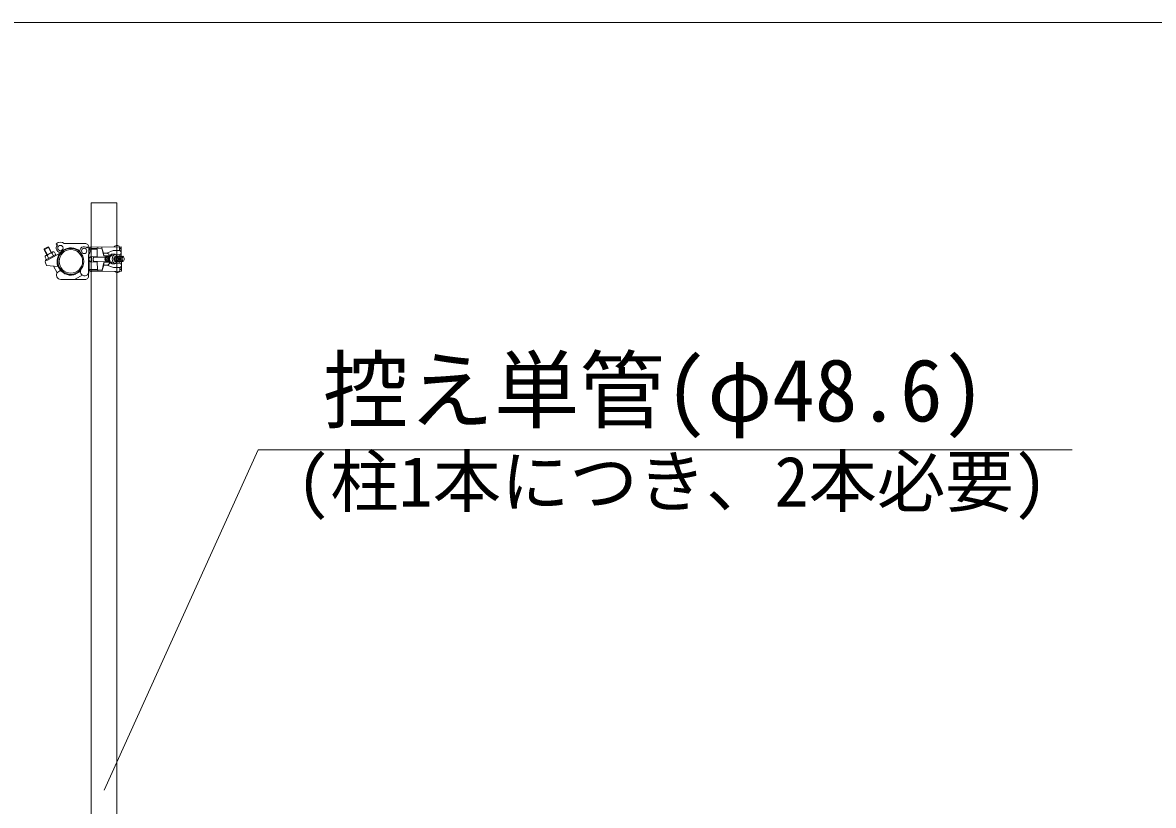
# Model space of a CAD drawing. Units: millimetres, scale not verified. Extents: x -9305 to 9305, y -6415 to 6415.
# Drawn here: x -7389 to -5272, y 4950 to 6415 of the extents above; entities that cross this region are included whole.
import ezdxf
from ezdxf.enums import TextEntityAlignment as Align

# ---------------------------------------------------------------- set-up
doc = ezdxf.new("R2010")
doc.units = ezdxf.units.MM
doc.header["$LTSCALE"] = 40
for name, color, linetype, lineweight in [('0-5_CLG-81', 7, 'Continuous', 9), ('0-9_TEXT', 7, 'Continuous', 9), ('0-C_図面枠', 7, 'Continuous', 9)]:
    doc.layers.add(name, color=color, linetype=linetype, lineweight=lineweight)
doc.styles.add('ＭＳ ゴシック', font='')
doc.styles.get('ＭＳ ゴシック').set_extended_font_data('MS Gothic')

msp = doc.modelspace()

# ---------------------------------------------------------------- linework, layer by layer
at = {"layer": '0-5_CLG-81'}
for p, q in [((-7340.11, 5994.46), (-7348.92, 5989.74)), ((-7341.7, 5995.31), (-7348.75, 5991.54)), ((-7341.7, 5995.31), (-7335.84, 5984.36)), ((-7341.7, 5995.31), (-7340.11, 5994.46)), ((-7340.11, 5994.46), (-7334.96, 5984.83)), ((-7326.24, 6000.88), (-7324.11, 5998.77)), ((-7311.24, 6001.44), (-7272.16, 6001.54)), ((-7266.22, 5995.48), (-7268.33, 5993.35)), ((-7265.14, 5994.55), (-7265.04, 5949.25)), ((-7260.8, 5992.46), (-7240.64, 5992.7)), ((-7260.37, 5994.96), (-7204.67, 5995.64)), ((-7251.7, 5993.05), (-7249.87, 5991.34)), ((-7248.67, 5995.1), (-7248.64, 5992.6)), ((-7240.67, 5995.2), (-7240.64, 5992.7)), ((-7240.64, 5992.7), (-7237.52, 5983.24)), ((-7240.64, 5992.7), (-7237.46, 5978.24)), ((-7207.68, 5995.6), (-7207.59, 5988.6)), ((-7204.67, 5995.64), (-7204.45, 5977.64)), ((-7348.75, 5991.54), (-7348.92, 5989.74)), ((-7348.92, 5989.74), (-7343.77, 5980.11)), ((-7348.75, 5991.54), (-7342.89, 5980.58)), ((-7347.24, 5975.99), (-7343.94, 5969.82)), ((-7332.75, 5986), (-7345.98, 5978.93)), ((-7327.24, 5981.01), (-7344.81, 5971.62)), ((-7319.87, 5982.68), (-7343.94, 5969.82)), ((-7342.83, 5978.35), (-7340.47, 5973.94)), ((-7334, 5983.05), (-7331.65, 5978.65)), ((-7329.6, 5985.42), (-7326.3, 5979.25)), ((-7265.66, 5980.48), (-7265.56, 5941.4)), ((-7265.31, 5989.9), (-7264.87, 5953.9)), ((-7265.22, 5990.9), (-7249.62, 5991.09)), ((-7261.15, 5976.85), (-7261.03, 5967.05)), ((-7260.15, 5976.96), (-7249.45, 5977.09)), ((-7260.15, 5976.96), (-7260.03, 5966.96)), ((-7255.94, 5976.01), (-7234.24, 5976.28)), ((-7251.95, 5977.06), (-7251.94, 5976.06)), ((-7249.62, 5991.09), (-7249.45, 5977.09)), ((-7237.52, 5983.24), (-7231.52, 5983.31)), ((-7237.52, 5983.24), (-7237.46, 5978.24)), ((-7237.46, 5978.24), (-7225.6, 5978.38)), ((-7234.24, 5976.28), (-7226.66, 5976.37)), ((-7233.45, 5977.28), (-7226.2, 5977.37)), ((-7231.52, 5983.31), (-7219.58, 5988.46)), ((-7224.6, 5978.39), (-7219.6, 5978.45)), ((-7222.5, 5981.42), (-7216.5, 5981.49)), ((-7219.58, 5988.46), (-7208.59, 5988.59)), ((-7216.79, 5976.49), (-7202.49, 5976.66)), ((-7215.45, 5977.5), (-7201.45, 5977.67)), ((-7215.14, 5980.51), (-7208.49, 5980.59)), ((-7207.64, 5992.6), (-7204.64, 5992.64)), ((-7207.63, 5991.6), (-7204.62, 5991.64)), ((-7207.5, 5980.6), (-7207.46, 5977.6)), ((-7346.93, 5967.5), (-7344.36, 5960.51)), ((-7344.36, 5960.51), (-7323.08, 5958.56)), ((-7331.53, 5959.34), (-7324.66, 5946.5)), ((-7321.5, 5959.16), (-7323.08, 5958.56)), ((-7322.22, 5958.89), (-7317.61, 5950.27)), ((-7264.5, 5952.91), (-7249.16, 5953.09)), ((-7260.76, 5951.45), (-7240.14, 5951.7)), ((-7260.03, 5966.96), (-7249.33, 5967.09)), ((-7255.84, 5968.01), (-7226.56, 5968.37)), ((-7251.84, 5968.06), (-7251.83, 5967.06)), ((-7249.33, 5967.09), (-7249.16, 5953.09)), ((-7248.14, 5951.6), (-7248.11, 5949.1)), ((-7240.14, 5951.7), (-7237.32, 5966.24)), ((-7240.14, 5951.7), (-7237.26, 5961.24)), ((-7240.14, 5951.7), (-7240.11, 5949.2)), ((-7237.32, 5966.24), (-7225.46, 5966.38)), ((-7237.32, 5966.24), (-7237.26, 5961.24)), ((-7237.26, 5961.24), (-7231.26, 5961.31)), ((-7233.33, 5967.28), (-7226.08, 5967.37)), ((-7231.26, 5961.31), (-7219.2, 5956.46)), ((-7224.46, 5966.39), (-7219.46, 5966.46)), ((-7222.28, 5963.42), (-7216.28, 5963.49)), ((-7219.2, 5956.46), (-7208.2, 5956.59)), ((-7216.69, 5968.49), (-7202.4, 5968.66)), ((-7215.33, 5967.5), (-7201.33, 5967.67)), ((-7214.94, 5964.51), (-7208.3, 5964.59)), ((-7207.34, 5967.6), (-7207.3, 5964.48)), ((-7207.2, 5956.73), (-7207.12, 5949.6)), ((-7207.16, 5953.6), (-7204.16, 5953.64)), ((-7207.15, 5952.6), (-7204.15, 5952.64)), ((-7204.33, 5967.64), (-7204.12, 5949.64)), ((-7272.55, 5934.38), (-7317.85, 5934.28)), ((-7290.1, 5935.57), (-7277.26, 5942.44)), ((-7289.65, 5944.88), (-7281.03, 5949.49)), ((-7259.81, 5948.96), (-7204.12, 5949.64))]:
    msp.add_line(p, q, dxfattribs=at)
msp.add_lwpolyline([(-7212.53, 3877.79), (-7212.53, 6077.79), (-7261.13, 6077.79), (-7261.13, 3877.79)], close=True, dxfattribs=at)
for centre, radius in [((-7318.44, 5993.12), 5), ((-7273.98, 5987.68), 5), ((-7298.93, 5968.17), 24.3), ((-7298.93, 5968.17), 24.3), ((-7298.93, 5968.17), 22), ((-7298.93, 5968.17), 22)]:
    msp.add_circle(centre, radius, dxfattribs=at)
for centre, radius, start, end in [((-7318.44, 5993.12), 8, 135.138, 288.212), ((-7318.44, 5993.12), 11, 49.124, 135.138), ((-7298.93, 5967.62), 25.8, 48.851, 200.554), ((-7273.98, 5987.68), 8, 45.138, 198.212), ((-7272.14, 5994.54), 7, 0.138, 90.138), ((-7273.98, 5987.68), 11, 319.124, 45.138), ((-7260.31, 5989.96), 5, 90.694, 180.694), ((-7212.62, 5991.79), 6.25, 37.564, 143.824), ((-7344.77, 5976.67), 2.56, 40.819, 195.457), ((-7341.93, 5967.52), 5, 126.034, 180.138), ((-7335.96, 5976.09), 7.23, 74.343, 161.792), ((-7331.54, 5983.74), 2.56, 40.817, 195.459), ((-7298.38, 5968.17), 25.8, 138.851, 290.554), ((-7260.09, 5971.96), 5, 90.694, 270.694), ((-7260.81, 5990.46), 2, 90.694, 163.295), ((-7251.31, 5972.07), 6.08, 139.582, 221.806), ((-7228.14, 5972.35), 7.25, 137.091, 224.297), ((-7227.64, 5972.36), 6.25, 127.564, 233.824), ((-7225.64, 5972.38), 6.25, 127.564, 233.824), ((-7231.46, 5978.31), 5, 0.694, 90.694), ((-7223.64, 5972.4), 6.25, 127.564, 233.824), ((-7221.64, 5972.43), 6.25, 145.882, 215.506), ((-7216.79, 5972.49), 10.6, 122.585, 238.803), ((-7215.79, 5972.5), 10.6, 122.585, 238.803), ((-7210.79, 5972.56), 10.6, 122.585, 238.803), ((-7212.72, 5972.54), 5.67, 118.767, 242.621), ((-7211.64, 5972.55), 6.25, 127.564, 233.824), ((-7221.99, 5972.42), 10.6, 28.839, 58.803), ((-7209.64, 5972.57), 6.25, 127.564, 233.824), ((-7207.64, 5972.6), 6.25, 127.564, 233.824), ((-7205.64, 5972.62), 6.25, 127.564, 233.824), ((-7203.64, 5972.65), 6.25, 127.564, 233.824), ((-7208.54, 5984.59), 4, 270.694, 90.694), ((-7201.64, 5972.67), 6.25, 127.564, 233.824), ((-7199.64, 5972.7), 6.25, 127.564, 233.824), ((-7197.64, 5972.72), 6.25, 127.564, 233.824), ((-7196.64, 5972.73), 6.25, 133.537, 227.85), ((-7205.14, 5972.63), 6.25, 307.564, 53.824), ((-7273.04, 5949.23), 8, 156.598, 0.138), ((-7259.87, 5953.96), 5, 180.694, 270.694), ((-7260.36, 5953.46), 2, 194.564, 270.694), ((-7231.32, 5966.31), 5, 270.694, 0.694), ((-7221.99, 5972.42), 10.6, 302.585, 332.55), ((-7208.25, 5960.59), 4, 270.694, 90.694), ((-7317.87, 5942.28), 8, 66.598, 270.138), ((-7272.56, 5941.38), 7, 270.138, 0.138), ((-7212.16, 5953.29), 6.25, 217.564, 323.825)]:
    msp.add_arc(centre, radius, start, end, dxfattribs=at)
at = {"layer": '0-9_TEXT'}
for p, q in [((-7236.8, 4978.62), (-6948.06, 5615.26)), ((-6948.06, 5615.26), (-5423.51, 5615.26))]:
    msp.add_line(p, q, dxfattribs=at)
at = {"layer": '0-C_図面枠'}
msp.add_lwpolyline([(-9304.61, -6414.98), (9304.61, -6414.98), (9304.61, 6414.98), (-9304.61, 6414.98)], dxfattribs=at)

# ---------------------------------------------------------------- texts
at = {"layer": '0-9_TEXT', "style": 'ＭＳ ゴシック'}
for s, height, p in [('控え単管(φ48.6)', 117.3, (-6826.67, 5633.41)), ('(柱1本につき、2本必要)', 93.84, (-6876.89, 5481.15))]:
    msp.add_text(s, height=height, dxfattribs=at).set_placement(p, align=Align.BOTTOM_LEFT)

doc.saveas('drawing.dxf')
